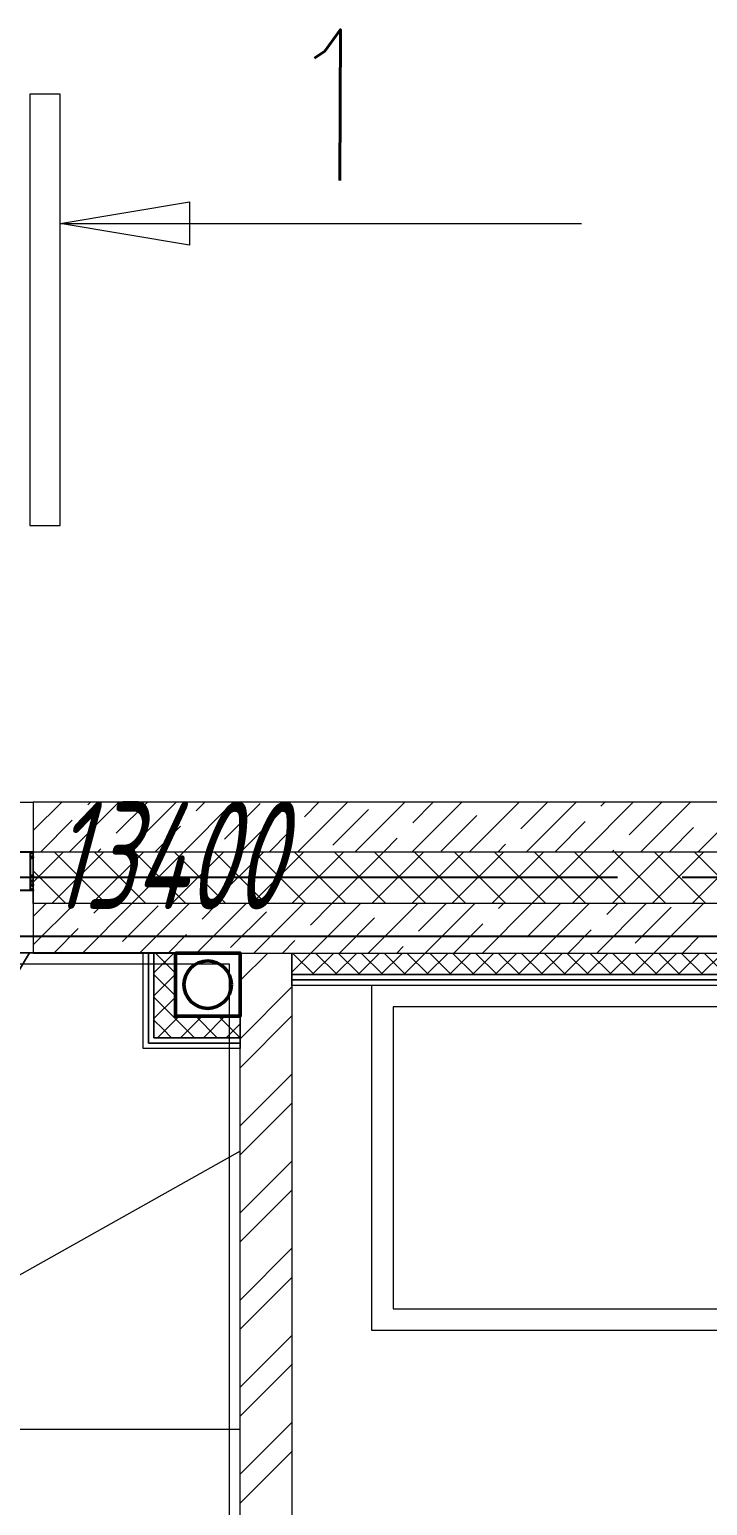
# Model space of a CAD drawing. Header units: millimetres. Extents: x 53645 to 137188, y 78097 to 135533.
# Drawn here: x 119664 to 121237, y 111998 to 115421 of the extents above; entities that cross this region are included whole.
import ezdxf

# ---------------------------------------------------------------- set-up
doc = ezdxf.new("R2010")
doc.units = ezdxf.units.MM
doc.set_wipeout_variables(frame=1)
doc.linetypes.add('CONTI', pattern=[0])
doc.linetypes.add('GOST2.303 5', pattern=[24, 20, -1.5, 1, -1.5])
doc.layers.add('axis_dim', color=40, linetype='CONTI')
doc.layers.add('PVC', color=7, linetype='Continuous')
for name, color, linetype, lineweight in [('doors_windows', 4, 'Continuous', 5), ('mark', 174, 'Continuous', 15), ('sanitary', 103, 'Continuous', 9), ('stair1', 7, 'Continuous', 15), ('Wall2', 5, 'Continuous', 5)]:
    doc.layers.add(name, color=color, linetype=linetype, lineweight=lineweight)
doc.layers.add('line 1 GP', color=90, linetype='Continuous', lineweight=0, plot=False)
doc.styles.add('GOST 2.304', font='CS_Gost2304.shx', dxfattribs={"width": 0.8, "oblique": 15})

# ---------------------------------------------------------------- blocks, each defined once
blk = doc.blocks.new('L1')
at = {"layer": 'stair1', "ltscale": 75}
for p, q in [((23039.5, 51710.4), (23039.5, 51404.1)), ((24139.5, 51710.4), (23245, 51710.4)), ((24139.5, 51404.1), (24139.5, 51710.4)), ((24114.5, 51404.1), (23039.5, 51404.1)), ((23039.5, 51404.1), (23589.5, 51404.1)), ((23039.5, 49466.5), (23064.5, 49466.5)), ((24114.5, 49466.5), (24139.5, 49466.5))]:
    blk.add_line(p, q, dxfattribs=at)
at = {"ltscale": 75}
blk.add_wipeout([(23039.5, 49565.7), (24139.5, 49565.7), (24139.5, 49872.1), (23039.5, 49872.1)], dxfattribs=at).dxf.layer = 'stair1'
at = {"layer": 'stair1', "ltscale": 75}
for p, q in [((24139.5, 49872.1), (23039.5, 49872.1)), ((24139.5, 49565.7), (24139.5, 49872.1)), ((23039.5, 49565.7), (24139.5, 49565.7)), ((23064.5, 49466.5), (23064.5, 49565.7)), ((24114.5, 49565.7), (24114.5, 49466.5)), ((24139.5, 49466.5), (24139.5, 49565.7))]:
    blk.add_line(p, q, dxfattribs=at)
blk.add_lwpolyline([(23039.5, 49565.7), (23039.5, 49466.5)], dxfattribs=at)
at = {"layer": 'stair1', "ltscale": 100}
blk.add_circle((23589.5, 49565.7), 50, dxfattribs=at)
at = {"ltscale": 75}
blk.add_wipeout([(24180.1, 51715.7), (23039.5, 52355.8), (23039.5, 51824.9), (23039.5, 51710.4), (24139.5, 51710.4), (24139.5, 51715.7)], dxfattribs=at).dxf.layer = 'stair1'
at = {"layer": 'stair1', "ltscale": 75}
for p, q in [((24180.1, 51715.7), (23039.5, 52355.8)), ((23039.5, 52355.8), (23039.5, 51824.9)), ((23245, 51710.4), (24139.5, 51710.4)), ((24139.5, 51710.4), (24139.5, 51715.7)), ((24139.5, 51715.7), (24180.1, 51715.7))]:
    blk.add_line(p, q, dxfattribs=at)
at = {"ltscale": 75}
blk.add_wipeout([(23039.5, 49872.1), (24139.5, 49872.1), (24139.5, 50178.5), (23039.5, 50178.5)], dxfattribs=at).dxf.layer = 'stair1'
at = {"layer": 'stair1', "ltscale": 75}
for p, q in [((24139.5, 50178.5), (23039.5, 50178.5)), ((23039.5, 49872.1), (24139.5, 49872.1))]:
    blk.add_line(p, q, dxfattribs=at)
at = {"ltscale": 75}
blk.add_wipeout([(23039.5, 52355.8), (24180.1, 51715.7), (24186.3, 51715.7), (23527.9, 52815.7), (23039.5, 52815.7)], dxfattribs=at).dxf.layer = 'stair1'
at = {"layer": 'stair1', "ltscale": 75}
for p, q in [((23527.9, 52815.7), (23039.5, 52815.7)), ((23039.5, 52815.7), (23039.5, 52355.8)), ((23039.5, 52815.7), (23039.5, 51824.9)), ((23064.5, 51696.5), (23064.5, 52790.7)), ((24186.3, 51715.7), (23527.9, 52815.7)), ((23039.5, 52355.8), (24180.1, 51715.7)), ((24180.1, 51715.7), (24186.3, 51715.7))]:
    blk.add_line(p, q, dxfattribs=at)
at = {"ltscale": 75}
blk.add_wipeout([(23039.5, 50178.5), (24139.5, 50178.5), (24139.5, 50484.9), (23039.5, 50484.9)], dxfattribs=at).dxf.layer = 'stair1'
at = {"layer": 'stair1', "ltscale": 75}
for p, q in [((24139.5, 50484.9), (23039.5, 50484.9)), ((23039.5, 50178.5), (24139.5, 50178.5))]:
    blk.add_line(p, q, dxfattribs=at)
at = {"ltscale": 75}
blk.add_wipeout([(23527.9, 52815.7), (24186.3, 51715.7), (24189.5, 51715.7), (24189.5, 52815.7)], dxfattribs=at).dxf.layer = 'stair1'
at = {"layer": 'stair1', "ltscale": 75}
for p, q in [((23527.9, 52815.7), (24186.3, 51715.7)), ((24189.5, 52815.7), (23527.9, 52815.7)), ((24189.5, 51715.7), (24189.5, 52815.7)), ((24114.5, 51740.7), (24114.5, 51226.1)), ((23589.5, 51404.1), (23589.5, 51715.7)), ((24186.3, 51715.7), (24189.5, 51715.7))]:
    blk.add_line(p, q, dxfattribs=at)
blk.add_arc((24139.5, 51715.7), 550, 90, 180, dxfattribs=at)
at = {"ltscale": 75}
blk.add_wipeout([(23039.5, 50484.9), (24139.5, 50484.9), (24139.5, 50791.3), (23039.5, 50791.3)], dxfattribs=at).dxf.layer = 'stair1'
at = {"layer": 'stair1', "ltscale": 75}
for p, q in [((24139.5, 50791.3), (23039.5, 50791.3)), ((23039.5, 50484.9), (24139.5, 50484.9))]:
    blk.add_line(p, q, dxfattribs=at)
at = {"ltscale": 75}
blk.add_wipeout([(24189.5, 51715.7), (24192.6, 51715.7), (24851, 52815.7), (24189.5, 52815.7)], dxfattribs=at).dxf.layer = 'stair1'
at = {"layer": 'stair1', "ltscale": 75}
for p, q in [((24851, 52815.7), (24189.5, 52815.7)), ((24189.5, 52815.7), (24189.5, 51715.7)), ((24192.6, 51715.7), (24851, 52815.7)), ((24189.5, 51715.7), (24192.6, 51715.7))]:
    blk.add_line(p, q, dxfattribs=at)
at = {"ltscale": 75}
blk.add_wipeout([(23039.5, 50791.3), (24139.5, 50791.3), (24139.5, 51097.7), (23039.5, 51097.7)], dxfattribs=at).dxf.layer = 'stair1'
at = {"layer": 'stair1', "ltscale": 75}
for p, q in [((23039.5, 51710.4), (23039.5, 49565.7)), ((23064.5, 49565.7), (23064.5, 51696.5)), ((24139.5, 51097.7), (24139.5, 51715.7)), ((23589.5, 49565.7), (23589.5, 51404.1)), ((24114.5, 51226.1), (24114.5, 49565.7)), ((24139.5, 51097.7), (23039.5, 51097.7)), ((23039.5, 51097.7), (24139.5, 51097.7)), ((24139.5, 49565.7), (24139.5, 51097.7)), ((23039.5, 50791.3), (24139.5, 50791.3))]:
    blk.add_line(p, q, dxfattribs=at)
at = {"ltscale": 75}
blk.add_wipeout([(24851, 52815.7), (24192.6, 51715.7), (24198.8, 51715.7), (25339.5, 52355.8), (25339.5, 52815.7)], dxfattribs=at).dxf.layer = 'stair1'
at = {"layer": 'stair1', "ltscale": 75}
for p, q in [((25339.5, 52815.7), (23039.5, 52815.7)), ((23064.5, 52790.7), (25314.5, 52790.7)), ((24851, 52815.7), (24192.6, 51715.7)), ((25339.5, 52815.7), (24851, 52815.7)), ((25339.5, 52355.8), (25339.5, 52815.7)), ((24198.8, 51715.7), (25339.5, 52355.8)), ((24192.6, 51715.7), (24198.8, 51715.7))]:
    blk.add_line(p, q, dxfattribs=at)
at = {"ltscale": 75}
blk.add_wipeout([(24198.8, 51715.7), (24239.5, 51715.7), (24239.5, 51710.4), (25339.5, 51710.4), (25339.5, 52355.8)], dxfattribs=at).dxf.layer = 'stair1'
at = {"layer": 'stair1', "ltscale": 75}
for p, q in [((25339.5, 52355.8), (24198.8, 51715.7)), ((25339.5, 51710.4), (25339.5, 52355.8)), ((24139.5, 52265.7), (24239.5, 52265.7)), ((24264.5, 51740.7), (24114.5, 51740.7)), ((24198.8, 51715.7), (24239.5, 51715.7)), ((24239.5, 51715.7), (24239.5, 51710.4)), ((24239.5, 51710.4), (25339.5, 51710.4))]:
    blk.add_line(p, q, dxfattribs=at)
at = {"ltscale": 75}
blk.add_wipeout([(24239.5, 51404.1), (25339.5, 51404.1), (25339.5, 51710.4), (24239.5, 51710.4)], dxfattribs=at).dxf.layer = 'stair1'
at = {"layer": 'stair1', "ltscale": 75}
for p, q in [((24139.5, 51715.7), (24239.5, 51715.7)), ((25339.5, 51710.4), (24239.5, 51710.4)), ((24239.5, 51710.4), (24239.5, 51404.1)), ((25339.5, 51404.1), (25339.5, 51710.4)), ((24239.5, 51404.1), (25339.5, 51404.1))]:
    blk.add_line(p, q, dxfattribs=at)
blk.add_arc((24239.5, 51715.7), 550, 0, 90, dxfattribs=at)
at = {"ltscale": 75}
blk.add_wipeout([(24239.5, 51097.7), (25339.5, 51097.7), (25339.5, 51404.1), (24239.5, 51404.1)], dxfattribs=at).dxf.layer = 'stair1'
at = {"layer": 'stair1', "ltscale": 75}
for p, q in [((25339.5, 51404.1), (24239.5, 51404.1)), ((24239.5, 51404.1), (24239.5, 51097.7)), ((25339.5, 51097.7), (25339.5, 51404.1)), ((24239.5, 51097.7), (25339.5, 51097.7))]:
    blk.add_line(p, q, dxfattribs=at)
at = {"ltscale": 75}
blk.add_wipeout([(24239.5, 50791.3), (25339.5, 50791.3), (25339.5, 51097.7), (24239.5, 51097.7)], dxfattribs=at).dxf.layer = 'stair1'
at = {"layer": 'stair1', "ltscale": 75}
for p, q in [((25339.5, 51097.7), (24239.5, 51097.7)), ((24239.5, 51097.7), (24239.5, 50791.3)), ((25339.5, 50791.3), (25339.5, 51097.7)), ((24239.5, 50791.3), (25339.5, 50791.3))]:
    blk.add_line(p, q, dxfattribs=at)
at = {"ltscale": 75}
blk.add_wipeout([(24239.5, 50484.9), (25339.5, 50484.9), (25339.5, 50791.3), (24239.5, 50791.3)], dxfattribs=at).dxf.layer = 'stair1'
at = {"layer": 'stair1', "ltscale": 75}
for p, q in [((25339.5, 50791.3), (24239.5, 50791.3)), ((24239.5, 50791.3), (24239.5, 50484.9)), ((25339.5, 50484.9), (25339.5, 50791.3)), ((24239.5, 50484.9), (25339.5, 50484.9))]:
    blk.add_line(p, q, dxfattribs=at)
at = {"ltscale": 75}
blk.add_wipeout([(24239.5, 50178.5), (25339.5, 50178.5), (25339.5, 50484.9), (24239.5, 50484.9)], dxfattribs=at).dxf.layer = 'stair1'
at = {"layer": 'stair1', "ltscale": 75}
for p, q in [((25339.5, 50484.9), (24239.5, 50484.9)), ((24239.5, 50484.9), (24239.5, 50178.5)), ((25339.5, 50178.5), (25339.5, 50484.9)), ((24239.5, 50178.5), (25339.5, 50178.5))]:
    blk.add_line(p, q, dxfattribs=at)
at = {"ltscale": 75}
blk.add_wipeout([(24239.5, 49872.1), (25339.5, 49872.1), (25339.5, 50178.5), (24239.5, 50178.5)], dxfattribs=at).dxf.layer = 'stair1'
at = {"layer": 'stair1', "ltscale": 75}
for p, q in [((25339.5, 50178.5), (24239.5, 50178.5)), ((24239.5, 50178.5), (24239.5, 49872.1)), ((25339.5, 49872.1), (25339.5, 50178.5)), ((24239.5, 49872.1), (25339.5, 49872.1))]:
    blk.add_line(p, q, dxfattribs=at)
at = {"ltscale": 75}
blk.add_wipeout([(24239.5, 49565.7), (25339.5, 49565.7), (25339.5, 49872.1), (24239.5, 49872.1)], dxfattribs=at).dxf.layer = 'stair1'
at = {"layer": 'stair1', "ltscale": 75}
for p, q in [((25314.5, 52790.7), (25314.5, 49565.7)), ((25339.5, 49565.7), (25339.5, 52815.7)), ((24264.5, 49565.7), (24264.5, 51740.7)), ((24239.5, 51715.7), (24239.5, 49565.7)), ((24789.5, 51715.7), (24789.5, 49872.1)), ((25339.5, 49872.1), (24239.5, 49872.1)), ((24239.5, 49872.1), (24239.5, 49565.7)), ((24789.5, 49872.1), (24789.5, 49565.7)), ((25339.5, 49565.7), (25339.5, 49872.1)), ((24239.5, 49565.7), (25339.5, 49565.7)), ((24239.5, 49565.7), (24264.5, 49565.7)), ((25314.5, 49565.7), (25339.5, 49565.7))]:
    blk.add_line(p, q, dxfattribs=at)
at = {"layer": 'stair1', "linetype": 'Continuous', "ltscale": 100}
blk.add_solid([(24789.5, 49565.7), (24839.7, 49866.1), (24739.2, 49866.1)], dxfattribs=at)
blk = doc.blocks.new('*U39')
at = {"layer": 'PVC'}
blk.add_lwpolyline([(1127.6, 0), (1199.3, 0, -0.414214), (1199.8, -0.5), (1199.8, -2.4), (1199.8, -2.7), (1198.3, -4.2), (1197.8, -4.2, -0.414214), (1197.3, -3.7), (1197.3, -3.3, -0.198912), (1197.3, -3.2), (1198, -2.5, 0.700208), (1197.7, -2), (1193.5, -2.4, 0.388879), (1193.1, -2.9), (1193.1, -11.5, 0.388879), (1193.5, -12), (1197.4, -12.3, 0.700208), (1197.7, -11.8), (1197.3, -11.4, -0.198912), (1197.3, -11.3), (1197.3, -10.9, -0.414214), (1197.8, -10.4), (1198.3, -10.4), (1199.8, -11.9), (1199.8, -14.4), (1198.3, -15.9), (1197.8, -15.9, -0.414214), (1197.3, -15.4), (1197.3, -15, -0.198912), (1197.3, -14.9), (1197.7, -14.5, 0.700208), (1197.4, -14), (1193.5, -14.3, 0.388879), (1193.1, -14.8), (1193.1, -55.2, 0.388879), (1193.5, -55.7), (1197.4, -56, 0.700208), (1197.7, -55.5), (1197.3, -55.1, -0.198912), (1197.3, -55), (1197.3, -54.6, -0.414214), (1197.8, -54.1), (1198.3, -54.1), (1199.8, -55.6), (1199.8, -58.1), (1198.3, -59.6), (1197.8, -59.6, -0.414214), (1197.3, -59.1), (1197.3, -58.7, -0.198912), (1197.3, -58.6), (1197.7, -58.2, 0.700208), (1197.4, -57.7), (1193.5, -58, 0.388879), (1193.1, -58.5), (1193.1, -67.1, 0.388879), (1193.5, -67.6), (1197.7, -68, 0.700208), (1198, -67.5), (1197.3, -66.8, -0.198912), (1197.3, -66.7), (1197.3, -66.3, -0.414214), (1197.8, -65.8), (1198.3, -65.8), (1199.8, -67.3), (1199.8, -67.6), (1199.8, -69.5, -0.414214), (1199.3, -70), (1193.6, -70, 0.414214), (1193.1, -70.5), (1193.1, -74.9, 0.414214), (1193.6, -75.4), (1199.3, -75.4, -0.414214), (1199.8, -75.9), (1199.8, -78.1), (1198.3, -79.6), (1197.8, -79.6, -0.414214), (1197.3, -79.1), (1197.3, -78.7, -0.198912), (1197.3, -78.6), (1198, -77.9, 0.700208), (1197.7, -77.4), (1193.5, -77.8, 0.388879), (1193.1, -78.3), (1193.1, -87.1, 0.388879), (1193.5, -87.6), (1197.7, -88, 0.700208), (1198, -87.5), (1197.3, -86.8, -0.198912), (1197.3, -86.7), (1197.3, -86.3, -0.414214), (1197.8, -85.8), (1198.3, -85.8), (1199.8, -87.3), (1199.8, -87.6), (1199.8, -89.5, -0.414214), (1199.3, -90), (1154.5, -90)], format="xyb", dxfattribs=at)

msp = doc.modelspace()

# ---------------------------------------------------------------- linework, layer by layer
at = {"layer": 'axis_dim', "linetype": 'Continuous', "lineweight": 25}
msp.add_line((113077.7, 113317.8), (126877.7, 113317.8), dxfattribs=at)
at = {"layer": 'axis_dim', "linetype": 'GOST2.303 5', "lineweight": 25, "ltscale": 100}
msp.add_lwpolyline([(123427.7, 113453.9), (117677.7, 113453.9)], dxfattribs=at)
at = {"layer": 'mark', "linetype": 'Continuous', "ltscale": 100}
for p, q in [((119734.9, 115270.7), (119664.9, 115270.7)), ((119664.9, 115270.7), (119664.9, 114270.7)), ((119734.9, 114270.7), (119734.9, 115270.7)), ((119734.9, 114970.7), (120035.4, 115021)), ((120035.4, 115021), (120035.4, 114920.5)), ((120035.4, 114920.5), (119734.9, 114970.7)), ((119664.9, 114270.7), (119734.9, 114270.7))]:
    msp.add_line(p, q, dxfattribs=at)
msp.add_lwpolyline([(119734.9, 114970.7), (120944.6, 114970.7)], dxfattribs=at)
at = {"layer": 'sanitary', "linetype": 'ByBlock', "lineweight": 0}
for points in [[(122157.3, 113203.9), (120457.3, 113203.9), (120457.3, 112403.9), (122157.3, 112403.9)], [(122107.3, 113153.9), (120507.3, 113153.9), (120507.3, 112453.9), (122107.3, 112453.9)]]:
    msp.add_lwpolyline(points, close=True, dxfattribs=at)
at = {"layer": 'Wall2', "ltscale": 100}
for points in [[(119672.5, 113562.7), (119738.8, 113628.9)], [(126852.7, 113628.9), (119672.5, 113628.9)], [(119672.5, 113628.9), (119672.5, 113513.9)], [(119756.4, 113513.9), (119871.4, 113628.9)], [(119799, 113622.9), (119805.1, 113628.9)], [(119865.3, 113556.6), (119937.7, 113628.9)], [(119889, 113513.9), (120004, 113628.9)], [(120021.6, 113513.9), (120136.6, 113628.9)], [(120050.3, 113609), (120070.3, 113628.9)], [(120116.6, 113542.7), (120199.4, 113625.5)], [(120154.2, 113513.9), (120269.2, 113628.9)], [(120286.7, 113513.9), (120401.7, 113628.9)], [(120301.5, 113595), (120335.4, 113628.9)], [(120419.3, 113513.9), (120534.3, 113628.9)], [(120551.9, 113513.9), (120666.9, 113628.9)], [(120552.8, 113581.1), (120600.6, 113628.9)], [(120684.5, 113513.9), (120799.5, 113628.9)], [(120804, 113567.2), (120865.8, 113628.9)], [(120817.1, 113513.9), (120932.1, 113628.9)], [(120949.6, 113513.9), (121064.6, 113628.9)], [(120989, 113619.6), (120998.4, 113628.9)], [(121055.3, 113553.3), (121130.9, 113628.9)], [(121082.2, 113513.9), (121197.2, 113628.9)], [(121214.8, 113513.9), (121329.8, 113628.9)], [(119690.1, 113513.9), (119763.3, 113587.1)], [(120367.8, 113528.7), (120450.7, 113611.6)], [(120619.1, 113514.8), (120701.9, 113597.7)], [(120883.4, 113513.9), (120953.2, 113583.8)], [(119955.3, 113513.9), (120014.5, 113573.2)], [(120220.4, 113513.9), (120265.7, 113559.2)], [(121148.5, 113513.9), (121204.4, 113569.8)], [(119672.5, 113443.3), (119743.1, 113513.9)], [(119672.5, 113393.9), (119672.5, 113513.9)], [(119672.5, 113513.9), (126737.7, 113513.9)], [(119672.5, 113513.9), (126737.7, 113513.9)], [(119716, 113393.9), (119836, 113513.9)], [(119841, 113393.9), (119721, 113513.9)], [(119808.8, 113393.9), (119928.8, 113513.9)], [(119933.9, 113393.9), (119813.9, 113513.9)], [(119822.7, 113513.9), (119829.5, 113520.8)], [(119901.6, 113393.9), (120021.6, 113513.9)], [(120026.7, 113393.9), (119906.7, 113513.9)], [(119994.4, 113393.9), (120114.4, 113513.9)], [(120119.5, 113393.9), (119999.5, 113513.9)], [(120087.2, 113393.9), (120207.2, 113513.9)], [(120212.3, 113393.9), (120092.3, 113513.9)], [(120180, 113393.9), (120300, 113513.9)], [(120305.1, 113393.9), (120185.1, 113513.9)], [(120272.8, 113393.9), (120392.8, 113513.9)], [(120397.9, 113393.9), (120277.9, 113513.9)], [(120365.6, 113393.9), (120485.6, 113513.9)], [(120490.7, 113393.9), (120370.7, 113513.9)], [(120458.4, 113393.9), (120578.4, 113513.9)], [(120583.5, 113393.9), (120463.5, 113513.9)], [(120485.6, 113513.9), (120517, 113545.3)], [(120551.2, 113393.9), (120671.2, 113513.9)], [(120676.3, 113393.9), (120556.3, 113513.9)], [(120644, 113393.9), (120764, 113513.9)], [(120769.1, 113393.9), (120649.1, 113513.9)], [(120736.8, 113393.9), (120856.8, 113513.9)], [(120861.9, 113393.9), (120741.9, 113513.9)], [(120750.8, 113513.9), (120768.2, 113531.4)], [(120829.6, 113393.9), (120949.6, 113513.9)], [(120954.7, 113393.9), (120834.7, 113513.9)], [(120922.5, 113393.9), (121042.5, 113513.9)], [(121047.5, 113393.9), (120927.5, 113513.9)], [(121015.3, 113393.9), (121135.3, 113513.9)], [(121015.9, 113513.9), (121019.5, 113517.5)], [(121140.4, 113393.9), (121020.4, 113513.9)], [(121108.1, 113393.9), (121228.1, 113513.9)], [(121233.2, 113393.9), (121113.2, 113513.9)], [(121200.9, 113393.9), (121320.9, 113513.9)], [(121326, 113393.9), (121206, 113513.9)], [(119748.2, 113393.9), (119672.5, 113469.6)], [(119672.5, 113297.5), (119769, 113393.9)], [(119672.5, 113363.8), (119702.7, 113393.9)], [(126617.7, 113393.9), (119672.5, 113393.9)], [(126617.7, 113393.9), (119672.5, 113393.9)], [(119813, 113371.6), (119835.3, 113393.9)], [(119879.3, 113305.3), (119962.1, 113388.2)], [(120064.2, 113357.7), (120100.4, 113393.9)], [(120184.3, 113278.9), (120299.3, 113393.9)], [(120315.5, 113343.8), (120365.6, 113393.9)], [(120316.9, 113278.9), (120431.9, 113393.9)], [(120449.5, 113278.9), (120564.5, 113393.9)], [(120566.7, 113329.9), (120630.8, 113393.9)], [(120582.1, 113278.9), (120697.1, 113393.9)], [(120714.6, 113278.9), (120829.6, 113393.9)], [(120751.7, 113382.2), (120763.4, 113393.9)], [(120817.9, 113315.9), (120895.9, 113393.9)], [(120847.2, 113278.9), (120962.2, 113393.9)], [(120979.8, 113278.9), (121094.8, 113393.9)], [(121002.9, 113368.3), (121028.5, 113393.9)], [(121069.2, 113302), (121152.1, 113384.9)], [(121112.4, 113278.9), (121227.4, 113393.9)], [(120383.2, 113278.9), (120464.6, 113360.4)], [(120648.4, 113278.9), (120715.9, 113346.4)], [(120250.6, 113278.9), (120279.7, 113308)], [(120913.5, 113278.9), (120967.1, 113332.5)], [(121178.7, 113278.9), (121218.3, 113318.6)], [(120212.9, 113278.9), (120272.7, 113278.9)], [(120272.7, 113228.9), (120272.7, 113278.9)], [(120272.7, 113278.9), (122182.7, 113278.9)], [(120272.7, 113278.9), (120272.7, 110029)], [(120515.8, 113278.9), (120530.9, 113294.1)], [(120780.9, 113278.9), (120782.1, 113280.1)], [(122182.7, 113228.9), (120272.7, 113228.9)], [(120272.7, 113216.4), (120272.7, 113228.9)], [(120272.7, 113228.9), (122170.2, 113228.9)], [(122170.2, 113216.4), (120272.7, 113216.4)], [(120272.7, 113203.9), (120272.7, 113216.4)], [(120272.7, 113216.4), (122157.7, 113216.4)], [(122157.7, 113203.9), (120272.7, 113203.9)]]:
    msp.add_lwpolyline(points, dxfattribs=at)
at = {"layer": 'Wall2', "lineweight": 0, "ltscale": 100}
for points in [[(120272.7, 113234.7), (120316.9, 113278.9)], [(120324.2, 113228.9), (120274.2, 113278.9)], [(120319.9, 113228.9), (120369.9, 113278.9)], [(120377.3, 113228.9), (120327.3, 113278.9)], [(120373, 113228.9), (120423, 113278.9)], [(120430.3, 113228.9), (120380.3, 113278.9)], [(120426, 113228.9), (120476, 113278.9)], [(120483.3, 113228.9), (120433.3, 113278.9)], [(120479, 113228.9), (120529, 113278.9)], [(120536.4, 113228.9), (120486.4, 113278.9)], [(120532.1, 113228.9), (120582.1, 113278.9)], [(120589.4, 113228.9), (120539.4, 113278.9)], [(120585.1, 113228.9), (120635.1, 113278.9)], [(120642.4, 113228.9), (120592.4, 113278.9)], [(120638.1, 113228.9), (120688.1, 113278.9)], [(120695.5, 113228.9), (120645.5, 113278.9)], [(120691.2, 113228.9), (120741.2, 113278.9)], [(120748.5, 113228.9), (120698.5, 113278.9)], [(120744.2, 113228.9), (120794.2, 113278.9)], [(120801.5, 113228.9), (120751.5, 113278.9)], [(120797.2, 113228.9), (120847.2, 113278.9)], [(120854.6, 113228.9), (120804.6, 113278.9)], [(120850.3, 113228.9), (120900.3, 113278.9)], [(120907.6, 113228.9), (120857.6, 113278.9)], [(120903.3, 113228.9), (120953.3, 113278.9)], [(120960.6, 113228.9), (120910.6, 113278.9)], [(120956.3, 113228.9), (121006.3, 113278.9)], [(121013.7, 113228.9), (120963.7, 113278.9)], [(121009.4, 113228.9), (121059.4, 113278.9)], [(121066.7, 113228.9), (121016.7, 113278.9)], [(121062.4, 113228.9), (121112.4, 113278.9)], [(121119.7, 113228.9), (121069.7, 113278.9)], [(121115.4, 113228.9), (121165.4, 113278.9)], [(121172.8, 113228.9), (121122.8, 113278.9)], [(121168.5, 113228.9), (121218.5, 113278.9)], [(121225.8, 113228.9), (121175.8, 113278.9)], [(121221.5, 113228.9), (121271.5, 113278.9)], [(121278.8, 113228.9), (121228.8, 113278.9)]]:
    msp.add_lwpolyline(points, dxfattribs=at)

# ---------------------------------------------------------------- block references
at = {"ltscale": 100}
msp.add_blockref('*U39', (118472.4, 113513.9), dxfattribs=at)
at = {"layer": 'stair1'}
msp.add_blockref('L1', (94812.8, 60463.3), dxfattribs=at)

# ---------------------------------------------------------------- texts
at = {"layer": 'axis_dim', "linetype": 'Continuous', "lineweight": 25, "insert": (119977.7, 113505.3), "char_height": 250, "attachment_point": 5, "style": 'GOST 2.304'}
msp.add_mtext('\\A1;13400', dxfattribs=at)
at = {"layer": 'mark', "linetype": 'Continuous', "ltscale": 100, "insert": (120251.6, 115420.7), "char_height": 350, "width": 360.064, "attachment_point": 1, "style": 'GOST 2.304'}
msp.add_mtext('\\Fsimplex.shx;\\W0.8000000000;\\Q0.2617993878;\\T1.0000000000;\\o\\l1', dxfattribs=at)

# ---------------------------------------------------------------- next in the draw order: linework, layer by layer
at = {"layer": 'doors_windows', "lineweight": 20, "ltscale": 50}
msp.add_lwpolyline([(118472.4, 113628.9), (119672.2, 113628.9), (119672.2, 113278.9), (118472.4, 113278.9)], close=True, dxfattribs=at)
at = {"layer": 'line 1 GP', "color": 5, "lineweight": 50, "ltscale": 100}
msp.add_lwpolyline([(120002.3, 113278.9), (120152.3, 113278.9), (120152.3, 113132.3), (120002.3, 113132.3)], close=True, dxfattribs=at)
msp.add_circle((120077.3, 113205.6), 55, dxfattribs=at)
at = {"layer": 'Wall2', "ltscale": 100}
for points in [[(119672.5, 113393.9), (119672.5, 113278.9)], [(119786.6, 113278.9), (119901.6, 113393.9)], [(119919.2, 113278.9), (120034.2, 113393.9)], [(120051.7, 113278.9), (120166.7, 113393.9)], [(120130.5, 113291.4), (120213.4, 113374.3)], [(119720.3, 113278.9), (119777.2, 113335.8)], [(119985.4, 113278.9), (120028.4, 113321.9)], [(119672.5, 113278.9), (126502.7, 113278.9)], [(119927.7, 113057.3), (119927.7, 113278.9)], [(119927.7, 113278.9), (119940.2, 113278.9)], [(119940.2, 113069.8), (119940.2, 113278.9)], [(119940.2, 113278.9), (119952.7, 113278.9)], [(119940.2, 113278.9), (119940.2, 113069.8)], [(119952.7, 113082.3), (119952.7, 113278.9)], [(119952.7, 113278.9), (120002.7, 113278.9)], [(119952.7, 113278.9), (119952.7, 113082.3)], [(120002.7, 113278.9), (120002.7, 113132.3)], [(120152.7, 113214.9), (120216.7, 113278.9)], [(120152.7, 109909), (120152.7, 113278.9)], [(120152.7, 113278.9), (120212.9, 113278.9)], [(120152.7, 113080.2), (120272.7, 113200.2)], [(120002.7, 113132.3), (120152.7, 113132.3)], [(120152.7, 113012.9), (120272.7, 113132.9)], [(120152.7, 113132.3), (120152.7, 113082.3)], [(120152.7, 113069.8), (119940.2, 113069.8)], [(119940.2, 113069.8), (120152.7, 113069.8)], [(120152.7, 113082.3), (119952.7, 113082.3)], [(119952.7, 113082.3), (120152.7, 113082.3)], [(120152.7, 113082.3), (120152.7, 113069.8)], [(120152.7, 113069.8), (120152.7, 113057.3)], [(120152.7, 113057.3), (119927.7, 113057.3)], [(120152.7, 112878.2), (120272.7, 112998.2)], [(120152.7, 112810.8), (120272.7, 112930.8)], [(120152.7, 112676.1), (120272.7, 112796.1)], [(120152.7, 112608.8), (120272.7, 112728.8)], [(120152.7, 112474.1), (120272.7, 112594.1)], [(120152.7, 112406.7), (120272.7, 112526.7)], [(120152.7, 112272), (120272.7, 112392)], [(120152.7, 112204.7), (120272.7, 112324.7)], [(120152.7, 112070), (120272.7, 112190)], [(120152.7, 112002.6), (120272.7, 112122.6)]]:
    msp.add_lwpolyline(points, dxfattribs=at)
at = {"layer": 'Wall2', "lineweight": 0, "ltscale": 100}
for points in [[(119952.7, 113232.9), (119998.7, 113278.9)], [(120002.7, 113232.3), (119956, 113278.9)], [(119952.7, 113179.9), (120002.7, 113229.9)], [(120002.7, 113179.3), (119952.7, 113229.3)], [(119952.7, 113126.8), (120002.7, 113176.8)], [(119999.6, 113129.3), (119952.7, 113176.2)], [(119973.1, 113102.8), (119952.7, 113123.2)], [(119961.2, 113082.3), (120011.2, 113132.3)], [(119993.5, 113082.3), (119973.1, 113102.8)], [(120046.6, 113082.3), (119999.6, 113129.3)], [(120014.2, 113082.3), (120064.2, 113132.3)], [(120099.6, 113082.3), (120049.6, 113132.3)], [(120067.3, 113082.3), (120117.3, 113132.3)], [(120152.6, 113082.3), (120102.6, 113132.3)], [(120120.3, 113082.3), (120152.7, 113114.7)]]:
    msp.add_lwpolyline(points, dxfattribs=at)

doc.saveas('drawing.dxf')
